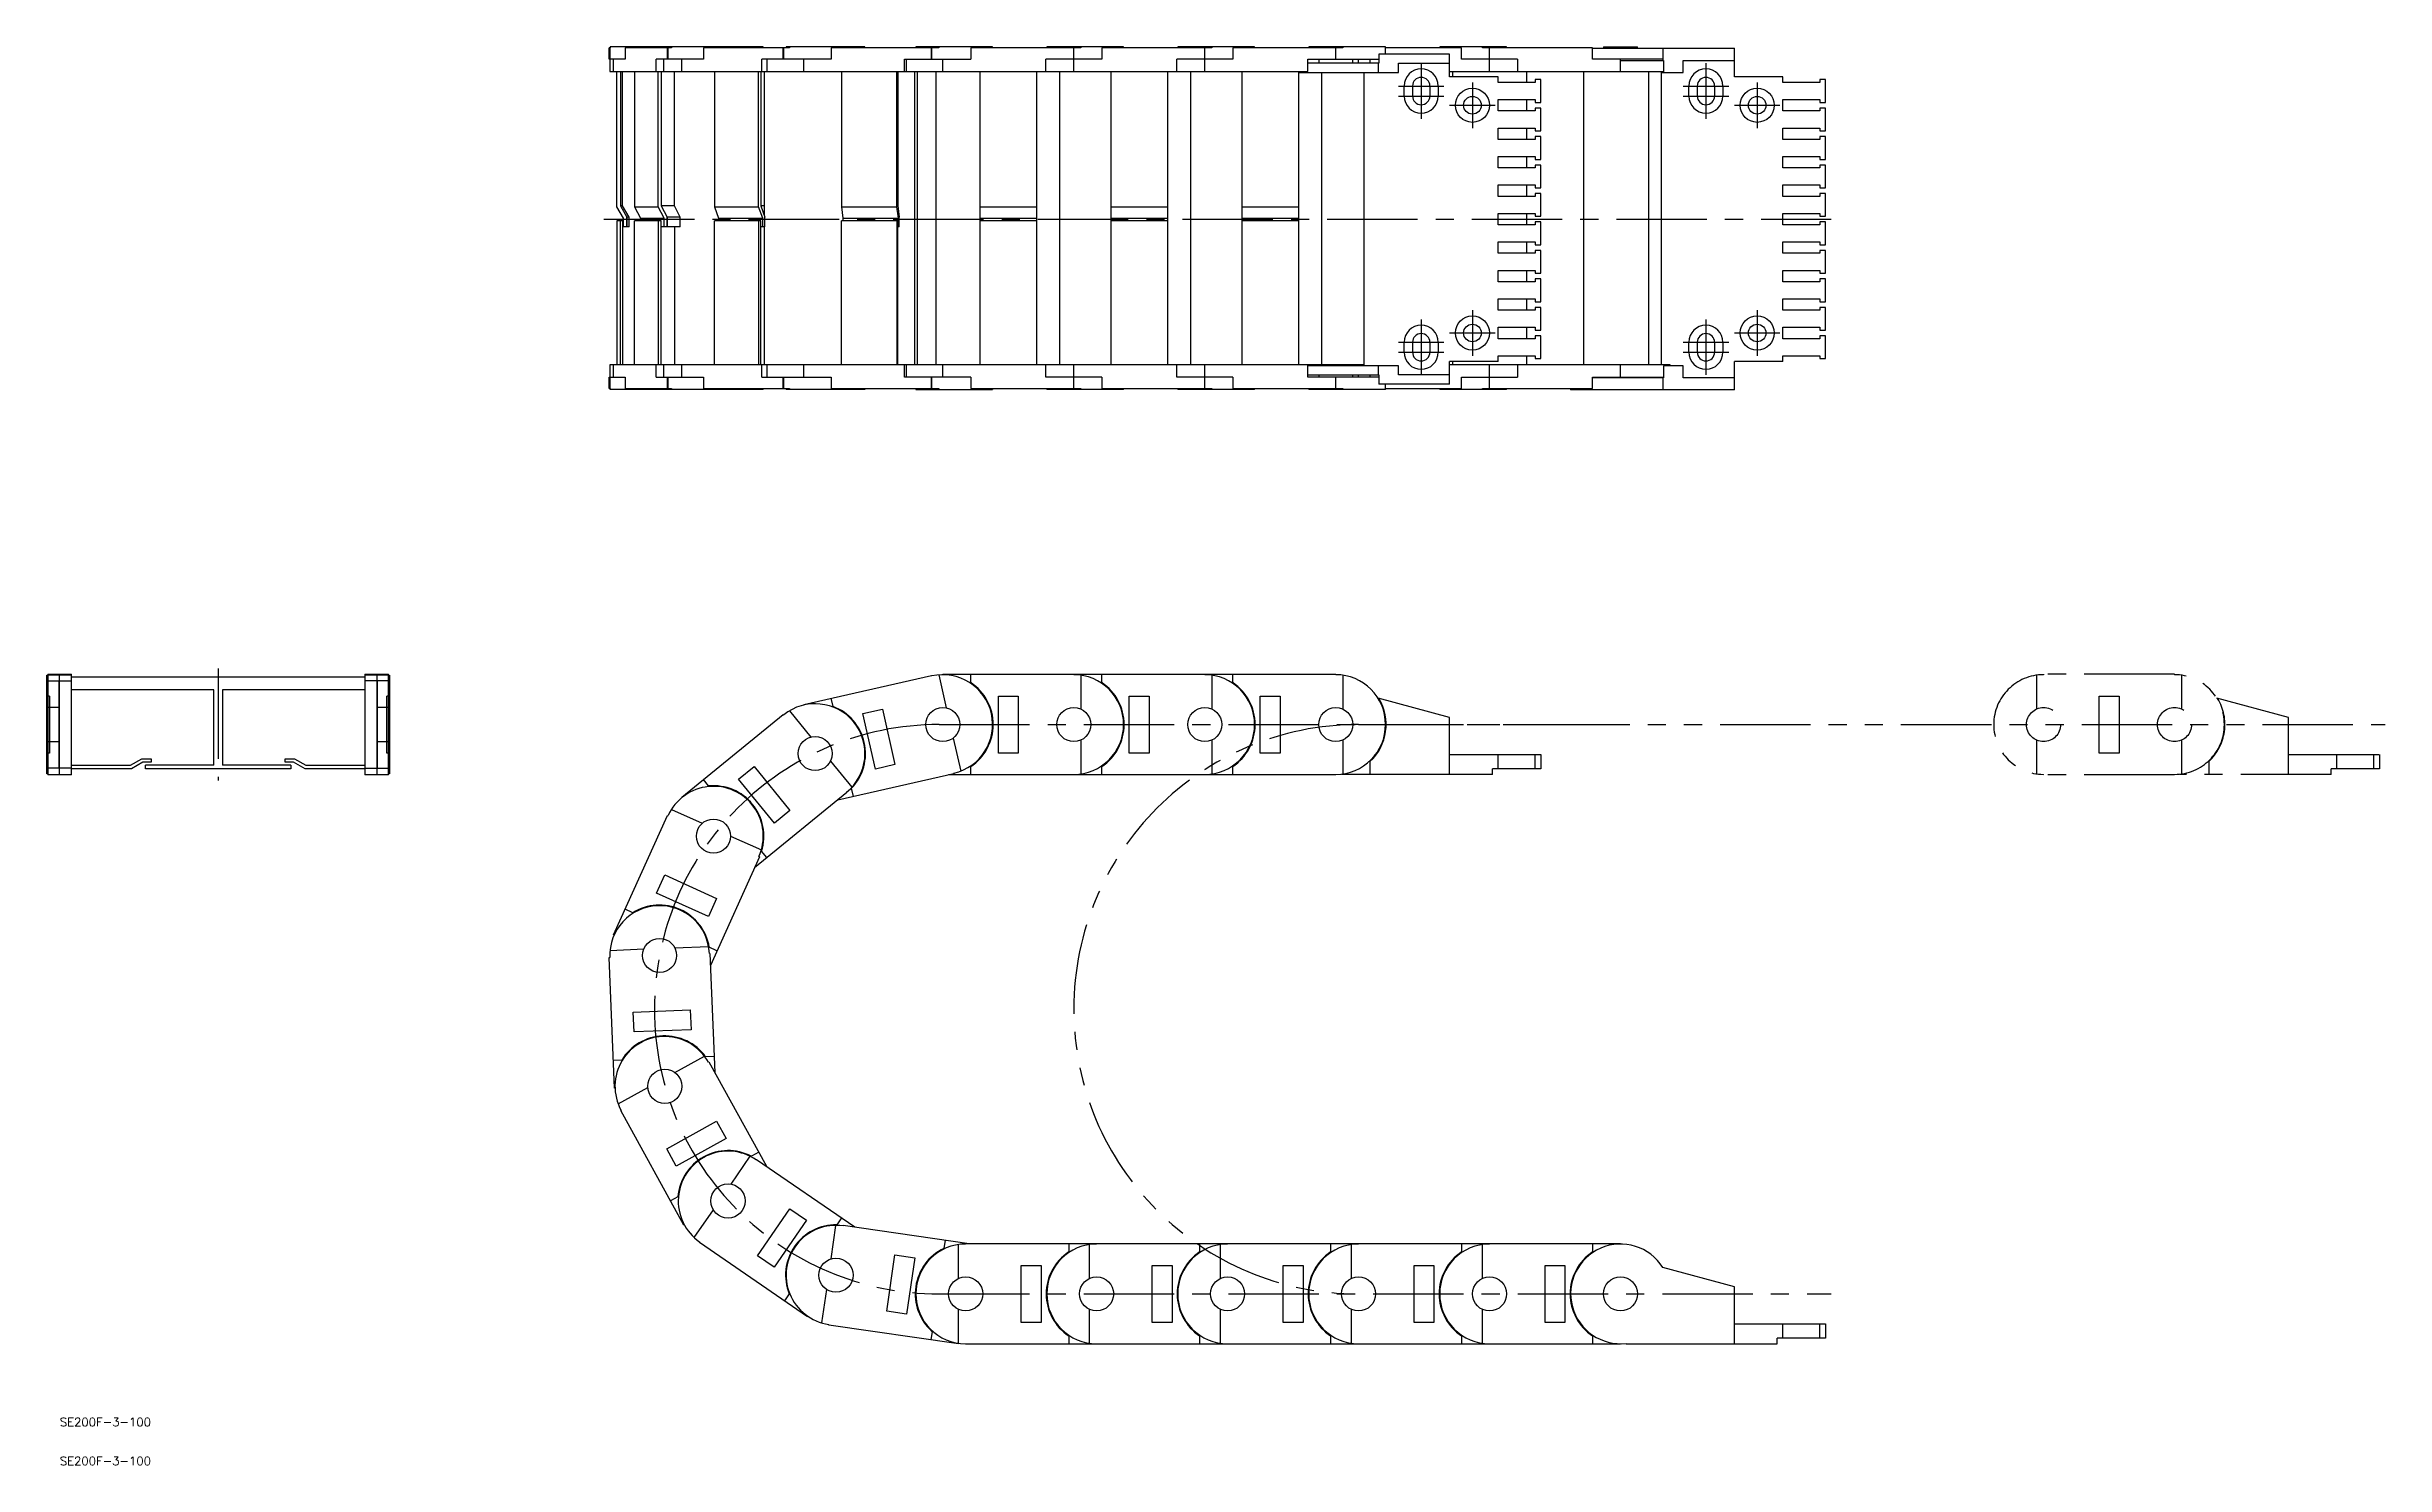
# Model space of a CAD drawing. Extents: x -198 to 624, y -378 to 120.
import ezdxf

# ---------------------------------------------------------------- set-up
doc = ezdxf.new("R2010")
doc.units = 0
doc.linetypes.add('CENTER', pattern=[50.8, 31.75, -6.35, 6.35, -6.35])
doc.linetypes.add('PHANTOM', pattern=[63.5, 31.75, -6.35, 6.35, -6.35, 6.35, -6.35])
doc.layers.get('0').update_dxf_attribs({"linetype": 'CONTINUOUS'})
doc.layers.add('CENTER', color=1, linetype='CONTINUOUS')
doc.styles.get("Standard").update_dxf_attribs({"font": 'txt.shx', "height": 3, "bigfont": 'bigfont.shx'})

# ---------------------------------------------------------------- blocks, each defined once
blk = doc.blocks.new('*U2')
at = {"color": 7, "linetype": 'CONTINUOUS'}
blk.add_text('SE200F-3-100', height=3, dxfattribs=at).set_placement((-192.94, -377.9))
blk = doc.blocks.new('*U3')
at = {"color": 7, "linetype": 'CONTINUOUS'}
blk.add_text('SE200F-3-100', height=3, dxfattribs=at).set_placement((-192.94, -364.22))

msp = doc.modelspace()

# ---------------------------------------------------------------- linework, layer by layer
at = {"color": 7, "linetype": 'CONTINUOUS'}
for p, q in [((0, 116.05), (0, 120)), ((0.28, 120), (0, 120)), ((5.59, 116.05), (0, 116.05)), ((0.19, 120), (0.19, 111.7)), ((54.12, 120.4), (0.28, 120.4)), ((0.28, 120.4), (0.28, 120)), ((1.55, 111.7), (1.55, 116.05)), ((21.86, 120), (5.59, 120)), ((5.59, 120), (5.59, 116.05)), ((33.06, 116.05), (16.45, 116.05)), ((16.45, 111.7), (16.45, 116.05)), ((19.12, 116.05), (19.12, 111.7)), ((20.49, 116.05), (20.49, 120)), ((20.67, 116.05), (20.67, 120)), ((21.86, 120.4), (21.86, 120)), ((25.45, 111.7), (25.45, 116.05)), ((33.06, 120), (33.06, 116.05)), ((63.33, 120), (33.06, 120)), ((53.55, 111.7), (53.55, 116.05)), ((77.95, 116.05), (53.55, 116.05)), ((54.12, 120), (54.12, 120.4)), ((55.41, 116.05), (55.41, 111.7)), ((61.15, 116.05), (61.15, 120)), ((61.28, 116.05), (61.28, 120)), ((89.82, 120.4), (62.14, 120.4)), ((62.14, 120.4), (62.14, 120)), ((63.33, 120.4), (63.33, 120)), ((68.4, 111.7), (68.4, 116.05)), ((115.78, 120), (77.95, 120)), ((77.95, 120), (77.95, 116.05)), ((89.82, 120), (89.82, 120.4)), ((103.7, 111.7), (103.7, 116.05)), ((103.7, 116.05), (126.97, 116.05)), ((104.35, 116.05), (104.35, 111.7)), ((107.67, 120.4), (107.67, 120)), ((134.67, 120.4), (107.67, 120.4)), ((111.17, 120.4), (111.17, 120)), ((113.25, 116.05), (113.25, 120)), ((113.3, 116.05), (113.3, 120)), ((115.78, 120.4), (115.78, 120)), ((117.17, 111.7), (117.17, 116.05)), ((165.67, 120), (126.97, 120)), ((126.97, 120), (126.97, 116.05)), ((134.67, 120), (134.67, 120.4)), ((172.97, 116.05), (153.37, 116.05)), ((153.37, 111.7), (153.37, 116.05)), ((180.67, 120.4), (153.67, 120.4)), ((153.67, 120.4), (153.67, 120)), ((157.17, 120.4), (157.17, 120)), ((163.17, 111.7), (163.17, 120)), ((165.67, 120.4), (165.67, 120)), ((172.97, 120), (172.97, 116.05)), ((211.67, 120), (172.97, 120)), ((180.67, 120), (180.67, 120.4)), ((218.97, 116.05), (199.37, 116.05)), ((199.37, 111.7), (199.37, 116.05)), ((226.67, 120.4), (199.67, 120.4)), ((199.67, 120.4), (199.67, 120)), ((203.17, 120.4), (203.17, 120)), ((209.17, 111.7), (209.17, 120)), ((211.67, 120.4), (211.67, 120)), ((218.97, 120), (218.97, 116.05)), ((257.67, 120), (218.97, 120)), ((226.67, 120), (226.67, 120.4)), ((245.37, 116.05), (270.32, 116.05)), ((245.37, 111.7), (245.37, 116.05)), ((245.67, 120.4), (245.67, 120)), ((272.67, 120.4), (245.67, 120.4)), ((249.17, 116.05), (249.17, 114.6)), ((255.17, 116.05), (255.17, 120)), ((257.67, 120.4), (257.67, 120)), ((261.17, 114.6), (261.17, 116.05)), ((263.17, 114.6), (263.17, 116.05)), ((267.17, 116.05), (267.17, 114.6)), ((295.17, 117.85), (270.32, 117.85)), ((270.32, 117.85), (270.32, 114.6)), ((272.67, 117.85), (272.67, 120.4)), ((299.37, 120), (272.67, 120)), ((315.17, 120.4), (291.67, 120.4)), ((291.67, 120.4), (291.67, 120)), ((295.17, 109.85), (295.17, 117.85)), ((299.37, 116.05), (299.37, 120)), ((318.97, 116.05), (299.37, 116.05)), ((306.67, 120), (306.67, 120.4)), ((345.37, 120), (306.67, 120)), ((309.17, 111.7), (309.17, 120)), ((315.17, 120), (315.17, 120.4)), ((318.97, 116.05), (318.97, 111.7)), ((345.37, 116.05), (345.37, 120)), ((345.37, 119.85), (395.17, 119.85)), ((370.04, 116.05), (345.37, 116.05)), ((349.17, 120.4), (361.17, 120.4)), ((349.17, 120.4), (349.17, 119.85)), ((355.17, 111.7), (355.17, 116.05)), ((355.17, 115.6), (370.32, 115.6)), ((361.17, 119.85), (361.17, 120.4)), ((370.04, 119.85), (370.04, 115.6)), ((370.32, 115.6), (370.32, 111.35)), ((377.17, 115.6), (395.17, 115.6)), ((377.17, 111.35), (377.17, 115.6)), ((395.17, 109.85), (395.17, 119.85)), ((0.19, 111.7), (245.37, 111.7)), ((2.72, 64.2), (2.72, 111.7)), ((3.92, 111.7), (3.92, 64.52)), ((4.72, 64.52), (4.72, 111.7)), ((8.91, 111.7), (8.91, 64.2)), ((17.14, 64.2), (17.14, 111.7)), ((18.23, 111.7), (18.23, 64.52)), ((22.94, 64.52), (22.94, 111.7)), ((36.93, 111.7), (36.93, 64.2)), ((52.45, 64.2), (52.45, 111.7)), ((53.21, 111.7), (53.21, 64.52)), ((54.4, 111.7), (54.4, 61.24)), ((81.56, 111.7), (81.56, 64.2)), ((101.06, 64.2), (101.06, 111.7)), ((101.33, 111.7), (101.33, 64.52)), ((107.2, 111.7), (107.2, 8.7)), ((108.19, 111.7), (108.19, 8.7)), ((114.69, 111.7), (114.69, 8.7)), ((130.17, 111.7), (130.17, 8.7)), ((150.17, 8.7), (150.17, 111.7)), ((158.17, 111.7), (158.17, 8.7)), ((176.17, 111.7), (176.17, 8.7)), ((196.17, 8.7), (196.17, 111.7)), ((204.17, 111.7), (204.17, 8.7)), ((222.17, 111.7), (222.17, 8.7)), ((242.17, 8.7), (242.17, 111.7)), ((242.17, 111.35), (277.17, 111.35)), ((270.32, 114.6), (245.37, 114.6)), ((250.17, 111.35), (250.17, 8.7)), ((265.17, 8.35), (265.17, 111.35)), ((270.04, 114.6), (270.04, 111.35)), ((277.17, 114.6), (295.17, 114.6)), ((277.17, 111.35), (277.17, 114.6)), ((295.17, 111.7), (370.32, 111.7)), ((312.17, 109.85), (295.17, 109.85)), ((296.17, 111.7), (296.17, 109.85)), ((312.17, 107.85), (312.17, 109.85)), ((325.17, 107.85), (312.17, 107.85)), ((322.17, 111.7), (322.17, 107.85)), ((327.17, 108.85), (325.17, 108.85)), ((325.17, 108.85), (325.17, 107.85)), ((327.17, 100.85), (327.17, 108.85)), ((342.17, 111.7), (342.17, 8.7)), ((365.17, 8.7), (365.17, 111.7)), ((369.42, 111.35), (369.42, 8.7)), ((369.42, 111.35), (377.17, 111.35)), ((412.17, 109.85), (395.17, 109.85)), ((412.17, 107.85), (412.17, 109.85)), ((425.17, 107.85), (412.17, 107.85)), ((427.17, 108.85), (425.17, 108.85)), ((425.17, 108.85), (425.17, 107.85)), ((427.17, 100.85), (427.17, 108.85)), ((279.17, 103.1), (279.17, 106.6)), ((282.12, 106.6), (282.12, 103.1)), ((288.22, 106.6), (288.22, 103.1)), ((291.17, 106.6), (291.17, 103.1)), ((312.17, 101.85), (325.17, 101.85)), ((312.17, 97.85), (312.17, 101.85)), ((322.17, 101.85), (322.17, 97.85)), ((325.17, 101.85), (325.17, 100.85)), ((325.17, 100.85), (327.17, 100.85)), ((327.17, 98.85), (325.17, 98.85)), ((325.17, 98.85), (325.17, 97.85)), ((327.17, 90.85), (327.17, 98.85)), ((379.17, 103.1), (379.17, 106.6)), ((382.12, 106.6), (382.12, 103.1)), ((388.22, 106.6), (388.22, 103.1)), ((391.17, 106.6), (391.17, 103.1)), ((412.17, 101.85), (425.17, 101.85)), ((412.17, 97.85), (412.17, 101.85)), ((425.17, 101.85), (425.17, 100.85)), ((425.17, 100.85), (427.17, 100.85)), ((427.17, 98.85), (425.17, 98.85)), ((425.17, 98.85), (425.17, 97.85)), ((427.17, 90.85), (427.17, 98.85)), ((325.17, 97.85), (312.17, 97.85)), ((312.17, 91.85), (325.17, 91.85)), ((312.17, 87.85), (312.17, 91.85)), ((322.17, 91.85), (322.17, 87.85)), ((325.17, 91.85), (325.17, 90.85)), ((325.17, 90.85), (327.17, 90.85)), ((425.17, 97.85), (412.17, 97.85)), ((412.17, 91.85), (425.17, 91.85)), ((412.17, 87.85), (412.17, 91.85)), ((425.17, 91.85), (425.17, 90.85)), ((425.17, 90.85), (427.17, 90.85)), ((325.17, 87.85), (312.17, 87.85)), ((325.17, 88.85), (325.17, 87.85)), ((327.17, 88.85), (325.17, 88.85)), ((327.17, 80.85), (327.17, 88.85)), ((425.17, 87.85), (412.17, 87.85)), ((425.17, 88.85), (425.17, 87.85)), ((427.17, 88.85), (425.17, 88.85)), ((427.17, 80.85), (427.17, 88.85)), ((312.17, 77.85), (312.17, 81.85)), ((312.17, 81.85), (325.17, 81.85)), ((325.17, 77.85), (312.17, 77.85)), ((322.17, 81.85), (322.17, 77.85)), ((325.17, 81.85), (325.17, 80.85)), ((325.17, 80.85), (327.17, 80.85)), ((327.17, 78.85), (325.17, 78.85)), ((325.17, 78.85), (325.17, 77.85)), ((327.17, 70.85), (327.17, 78.85)), ((412.17, 81.85), (425.17, 81.85)), ((412.17, 77.85), (412.17, 81.85)), ((425.17, 77.85), (412.17, 77.85)), ((425.17, 81.85), (425.17, 80.85)), ((425.17, 80.85), (427.17, 80.85)), ((427.17, 78.85), (425.17, 78.85)), ((425.17, 78.85), (425.17, 77.85)), ((427.17, 70.85), (427.17, 78.85)), ((312.17, 71.85), (325.17, 71.85)), ((312.17, 67.85), (312.17, 71.85)), ((325.17, 67.85), (312.17, 67.85)), ((322.17, 71.85), (322.17, 67.85)), ((325.17, 71.85), (325.17, 70.85)), ((325.17, 70.85), (327.17, 70.85)), ((327.17, 68.85), (325.17, 68.85)), ((325.17, 68.85), (325.17, 67.85)), ((327.17, 60.85), (327.17, 68.85)), ((412.17, 71.85), (425.17, 71.85)), ((412.17, 67.85), (412.17, 71.85)), ((425.17, 67.85), (412.17, 67.85)), ((425.17, 71.85), (425.17, 70.85)), ((425.17, 70.85), (427.17, 70.85)), ((427.17, 68.85), (425.17, 68.85)), ((425.17, 68.85), (425.17, 67.85)), ((427.17, 60.85), (427.17, 68.85)), ((5.03, 60.2), (2.72, 64.2)), ((2.72, 59.2), (2.72, 8.7)), ((4.72, 59.2), (2.72, 59.2)), ((3.92, 64.52), (6.2, 60.56)), ((4.72, 64.52), (3.92, 64.52)), ((3.92, 8.7), (3.92, 59.2)), ((7.02, 60.52), (4.72, 64.52)), ((4.72, 59.2), (4.72, 8.7)), ((5.03, 57.2), (5.03, 60.2)), ((6.2, 57.2), (6.2, 60.56)), ((6.2, 60.56), (6.23, 60.52)), ((6.23, 60.52), (6.23, 57.2)), ((7.02, 60.52), (6.23, 60.52)), ((7.02, 57.2), (7.02, 60.52)), ((8.91, 64.2), (17.14, 64.2)), ((8.91, 64.2), (11.01, 60.2)), ((8.91, 8.7), (8.91, 59.2)), ((18.23, 59.2), (8.91, 59.2)), ((11.01, 60.2), (11.01, 59.2)), ((11.01, 60.2), (19.25, 60.2)), ((19.25, 60.2), (17.14, 64.2)), ((17.14, 59.2), (17.14, 8.7)), ((22.94, 64.52), (18.23, 64.52)), ((18.23, 64.52), (20.32, 60.56)), ((18.23, 8.7), (18.23, 59.2)), ((19.25, 57.2), (19.25, 60.2)), ((20.32, 57.2), (20.32, 60.56)), ((20.33, 60.52), (20.33, 57.2)), ((24.97, 60.52), (20.33, 60.52)), ((24.97, 60.52), (22.94, 64.52)), ((24.97, 57.2), (24.97, 60.52)), ((36.93, 64.2), (52.45, 64.2)), ((36.93, 64.2), (38.39, 60.2)), ((36.93, 8.7), (36.93, 59.2)), ((53.21, 59.2), (36.93, 59.2)), ((38.39, 60.2), (38.39, 59.2)), ((38.39, 60.2), (53.91, 60.2)), ((53.91, 60.2), (52.45, 64.2)), ((52.45, 59.2), (52.45, 8.7)), ((53.21, 64.52), (54.65, 60.56)), ((54.4, 64.52), (53.21, 64.52)), ((53.21, 8.7), (53.21, 59.2)), ((53.91, 57.2), (53.91, 60.2)), ((54.65, 57.2), (54.65, 60.56)), ((81.56, 64.2), (101.06, 64.2)), ((81.56, 64.2), (82.07, 60.2)), ((81.56, 8.7), (81.56, 59.2)), ((101.33, 59.2), (81.56, 59.2)), ((82.07, 60.2), (82.07, 59.2)), ((82.07, 60.2), (101.58, 60.2)), ((101.58, 60.2), (101.06, 64.2)), ((101.06, 59.2), (101.06, 8.7)), ((101.33, 64.52), (101.84, 60.56)), ((101.33, 8.7), (101.33, 59.2)), ((101.58, 57.2), (101.58, 60.2)), ((101.84, 57.2), (101.84, 60.56)), ((130.17, 64.2), (150.17, 64.2)), ((130.17, 60.2), (150.17, 60.2)), ((150.17, 59.2), (130.17, 59.2)), ((176.17, 64.2), (196.17, 64.2)), ((176.17, 60.2), (196.17, 60.2)), ((196.17, 59.2), (176.17, 59.2)), ((222.17, 64.2), (242.17, 64.2)), ((222.17, 60.2), (242.17, 60.2)), ((242.17, 59.2), (222.17, 59.2)), ((312.17, 57.85), (312.17, 61.85)), ((312.17, 61.85), (325.17, 61.85)), ((325.17, 57.85), (312.17, 57.85)), ((322.17, 61.85), (322.17, 57.85)), ((325.17, 61.85), (325.17, 60.85)), ((325.17, 60.85), (327.17, 60.85)), ((327.17, 58.85), (325.17, 58.85)), ((325.17, 58.85), (325.17, 57.85)), ((327.17, 50.85), (327.17, 58.85)), ((412.17, 57.85), (412.17, 61.85)), ((412.17, 61.85), (425.17, 61.85)), ((425.17, 57.85), (412.17, 57.85)), ((425.17, 61.85), (425.17, 60.85)), ((425.17, 60.85), (427.17, 60.85)), ((427.17, 58.85), (425.17, 58.85)), ((425.17, 58.85), (425.17, 57.85)), ((427.17, 50.85), (427.17, 58.85)), ((7.02, 57.2), (5.03, 57.2)), ((24.97, 57.2), (18.23, 57.2)), ((22.94, 57.2), (22.94, 8.7)), ((54.65, 57.2), (53.21, 57.2)), ((54.4, 57.2), (54.4, 8.7)), ((101.84, 57.2), (101.33, 57.2)), ((312.17, 51.85), (325.17, 51.85)), ((312.17, 47.85), (312.17, 51.85)), ((322.17, 51.85), (322.17, 47.85)), ((325.17, 51.85), (325.17, 50.85)), ((325.17, 50.85), (327.17, 50.85)), ((412.17, 51.85), (425.17, 51.85)), ((412.17, 47.85), (412.17, 51.85)), ((425.17, 51.85), (425.17, 50.85)), ((425.17, 50.85), (427.17, 50.85)), ((325.17, 47.85), (312.17, 47.85)), ((312.17, 37.85), (312.17, 41.85)), ((312.17, 41.85), (325.17, 41.85)), ((322.17, 41.85), (322.17, 37.85)), ((325.17, 48.85), (325.17, 47.85)), ((327.17, 48.85), (325.17, 48.85)), ((325.17, 41.85), (325.17, 40.85)), ((327.17, 40.85), (327.17, 48.85)), ((425.17, 47.85), (412.17, 47.85)), ((412.17, 41.85), (425.17, 41.85)), ((412.17, 37.85), (412.17, 41.85)), ((425.17, 48.85), (425.17, 47.85)), ((427.17, 48.85), (425.17, 48.85)), ((425.17, 41.85), (425.17, 40.85)), ((427.17, 40.85), (427.17, 48.85)), ((325.17, 37.85), (312.17, 37.85)), ((325.17, 40.85), (327.17, 40.85)), ((327.17, 38.85), (325.17, 38.85)), ((325.17, 38.85), (325.17, 37.85)), ((327.17, 30.85), (327.17, 38.85)), ((425.17, 37.85), (412.17, 37.85)), ((425.17, 40.85), (427.17, 40.85)), ((427.17, 38.85), (425.17, 38.85)), ((425.17, 38.85), (425.17, 37.85)), ((427.17, 30.85), (427.17, 38.85)), ((312.17, 31.85), (325.17, 31.85)), ((312.17, 27.85), (312.17, 31.85)), ((325.17, 27.85), (312.17, 27.85)), ((322.17, 31.85), (322.17, 27.85)), ((325.17, 31.85), (325.17, 30.85)), ((325.17, 30.85), (327.17, 30.85)), ((327.17, 28.85), (325.17, 28.85)), ((325.17, 28.85), (325.17, 27.85)), ((327.17, 20.85), (327.17, 28.85)), ((412.17, 31.85), (425.17, 31.85)), ((412.17, 27.85), (412.17, 31.85)), ((425.17, 27.85), (412.17, 27.85)), ((425.17, 31.85), (425.17, 30.85)), ((425.17, 30.85), (427.17, 30.85)), ((427.17, 28.85), (425.17, 28.85)), ((425.17, 28.85), (425.17, 27.85)), ((427.17, 20.85), (427.17, 28.85)), ((279.17, 13.1), (279.17, 16.6)), ((282.12, 16.6), (282.12, 13.1)), ((288.22, 16.6), (288.22, 13.1)), ((291.17, 16.6), (291.17, 13.1)), ((312.17, 21.85), (325.17, 21.85)), ((312.17, 17.85), (312.17, 21.85)), ((325.17, 17.85), (312.17, 17.85)), ((322.17, 21.85), (322.17, 17.85)), ((325.17, 21.85), (325.17, 20.85)), ((325.17, 20.85), (327.17, 20.85)), ((327.17, 18.85), (325.17, 18.85)), ((325.17, 18.85), (325.17, 17.85)), ((327.17, 10.85), (327.17, 18.85)), ((379.17, 13.1), (379.17, 16.6)), ((382.12, 16.6), (382.12, 13.1)), ((388.22, 16.6), (388.22, 13.1)), ((391.17, 16.6), (391.17, 13.1)), ((412.17, 21.85), (425.17, 21.85)), ((412.17, 17.85), (412.17, 21.85)), ((425.17, 17.85), (412.17, 17.85)), ((425.17, 21.85), (425.17, 20.85)), ((425.17, 20.85), (427.17, 20.85)), ((427.17, 18.85), (425.17, 18.85)), ((425.17, 18.85), (425.17, 17.85)), ((427.17, 10.85), (427.17, 18.85)), ((0.19, 8.7), (0.19, 0.4)), ((265.17, 8.7), (0.19, 8.7)), ((1.55, 4.35), (1.55, 8.7)), ((16.45, 4.35), (16.45, 8.7)), ((19.12, 8.7), (19.12, 4.35)), ((25.45, 4.35), (25.45, 8.7)), ((53.55, 4.35), (53.55, 8.7)), ((55.41, 8.7), (55.41, 4.36)), ((68.4, 4.35), (68.4, 8.7)), ((103.7, 4.35), (103.7, 8.7)), ((104.35, 8.7), (104.35, 4.36)), ((117.17, 4.35), (117.17, 8.7)), ((153.37, 4.35), (153.37, 8.7)), ((163.17, 0.4), (163.17, 8.7)), ((199.37, 4.35), (199.37, 8.7)), ((209.17, 0.4), (209.17, 8.7)), ((245.37, 4.35), (245.37, 8.7)), ((277.17, 8.35), (245.37, 8.35)), ((263.17, 8.35), (263.17, 8.7)), ((270.04, 8.35), (270.04, 5.1)), ((277.17, 5.1), (277.17, 8.35)), ((295.17, 1.85), (295.17, 9.85)), ((312.17, 9.85), (295.17, 9.85)), ((372.67, 8.7), (295.17, 8.7)), ((296.17, 9.85), (296.17, 8.7)), ((309.17, 0.4), (309.17, 8.7)), ((312.17, 11.85), (325.17, 11.85)), ((312.17, 9.85), (312.17, 11.85)), ((318.97, 8.7), (318.97, 4.35)), ((322.17, 11.85), (322.17, 8.7)), ((325.17, 11.85), (325.17, 10.85)), ((325.17, 10.85), (327.17, 10.85)), ((355.17, 4.35), (355.17, 8.7)), ((370.32, 8.35), (370.32, 4.1)), ((377.17, 8.35), (370.32, 8.35)), ((372.67, 8.35), (372.67, 8.7)), ((377.17, 4.1), (377.17, 8.35)), ((412.17, 9.85), (395.17, 9.85)), ((395.17, -0.15), (395.17, 9.85)), ((412.17, 11.85), (425.17, 11.85)), ((412.17, 9.85), (412.17, 11.85)), ((425.17, 11.85), (425.17, 10.85)), ((425.17, 10.85), (427.17, 10.85)), ((0, 0.4), (0, 4.35)), ((0, 4.35), (5.59, 4.35)), ((0, 0.4), (0.28, 0.4)), ((0.28, 0.4), (0.28, 0)), ((54.12, 0), (0.28, 0)), ((5.59, 4.35), (5.59, 0.4)), ((5.59, 0.4), (21.86, 0.4)), ((16.45, 4.35), (33.06, 4.35)), ((20.49, 0.4), (20.49, 4.35)), ((20.67, 0.4), (20.67, 4.35)), ((21.86, 0.4), (21.86, 0)), ((33.06, 4.35), (33.06, 0.4)), ((33.06, 0.4), (63.33, 0.4)), ((53.55, 4.35), (77.95, 4.35)), ((54.12, 0), (54.12, 0.4)), ((61.15, 0.4), (61.15, 4.35)), ((61.28, 0.4), (61.28, 4.35)), ((62.14, 0.4), (62.14, 0)), ((89.82, 0), (62.14, 0)), ((63.33, 0.4), (63.33, 0)), ((77.95, 4.35), (77.95, 0.4)), ((77.95, 0.4), (115.78, 0.4)), ((89.82, 0.4), (89.82, 0)), ((126.97, 4.35), (103.7, 4.35)), ((107.67, 0.4), (107.67, 0)), ((107.67, 0), (134.67, 0)), ((111.17, 0.4), (111.17, 0)), ((113.25, 0.4), (113.25, 4.35)), ((113.3, 0.4), (113.3, 4.35)), ((115.78, 0.4), (115.78, 0)), ((126.97, 4.35), (126.97, 0.4)), ((126.97, 0.4), (165.67, 0.4)), ((134.67, 0.4), (134.67, 0)), ((172.97, 4.35), (153.37, 4.35)), ((153.67, 0.4), (153.67, 0)), ((180.67, 0), (153.67, 0)), ((157.17, 0.4), (157.17, 0)), ((165.67, 0.4), (165.67, 0)), ((172.97, 4.35), (172.97, 0.4)), ((172.97, 0.4), (211.67, 0.4)), ((180.67, 0), (180.67, 0.4)), ((218.97, 4.35), (199.37, 4.35)), ((199.67, 0.4), (199.67, 0)), ((226.67, 0), (199.67, 0)), ((203.17, 0.4), (203.17, 0)), ((211.67, 0.4), (211.67, 0)), ((218.97, 4.35), (218.97, 0.4)), ((218.97, 0.4), (257.67, 0.4)), ((226.67, 0), (226.67, 0.4)), ((245.37, 5.1), (270.32, 5.1)), ((270.32, 4.36), (245.37, 4.36)), ((245.67, 0.4), (245.67, 0)), ((272.67, 0), (245.67, 0)), ((249.17, 5.1), (249.17, 4.35)), ((255.17, 0.4), (255.17, 4.35)), ((257.67, 0.4), (257.67, 0)), ((261.17, 4.35), (261.17, 5.1)), ((263.17, 4.35), (263.17, 5.1)), ((267.17, 5.1), (267.17, 4.36)), ((270.32, 5.1), (270.32, 1.85)), ((295.17, 1.85), (270.32, 1.85)), ((272.67, 0), (272.67, 1.85)), ((272.67, 0.4), (299.37, 0.4)), ((295.17, 5.1), (277.17, 5.1)), ((291.67, 0.4), (291.67, 0)), ((315.17, 0), (291.67, 0)), ((299.37, 0.4), (299.37, 4.35)), ((299.37, 4.35), (318.97, 4.35)), ((306.67, 0.4), (345.37, 0.4)), ((306.67, 0), (306.67, 0.4)), ((315.17, 0), (315.17, 0.4)), ((337.67, 0.4), (337.67, -0.15)), ((345.37, 4.35), (370.32, 4.35)), ((345.37, 0.4), (345.37, 4.35)), ((370.32, 4.1), (345.37, 4.1)), ((349.17, 4.35), (349.17, 4.1)), ((361.17, 4.1), (361.17, 4.35)), ((365.17, 4.1), (365.17, 4.35)), ((370.04, 4.1), (370.04, -0.15)), ((395.17, 4.1), (377.17, 4.1)), ((395.17, -0.15), (337.67, -0.15)), ((-197.53, -135.02), (-197.53, -100.38)), ((-197.53, -100.38), (-197.13, -100.38)), ((-197.13, -100), (-197.13, -135.4)), ((-197.13, -100), (-188.83, -100)), ((-197.13, -100.2), (-188.83, -100.2)), ((-197.13, -102.34), (-188.83, -102.34)), ((-193.18, -100), (-193.18, -135.4)), ((-193.18, -133.06), (-193.18, -102.34)), ((-188.83, -135.4), (-188.83, -100)), ((-85.83, -101), (-188.83, -101)), ((-138.83, -105.5), (-188.83, -105.5)), ((-138.83, -132), (-138.83, -105.5)), ((-135.83, -105.5), (-135.83, -132)), ((-85.83, -105.5), (-135.83, -105.5)), ((-85.83, -100), (-85.83, -135.4)), ((-85.83, -100), (-77.53, -100)), ((-85.83, -100.2), (-77.53, -100.2)), ((-77.53, -102.34), (-85.83, -102.34)), ((-81.49, -102.34), (-81.49, -133.06)), ((-81.48, -135.4), (-81.48, -100)), ((-77.53, -135.4), (-77.53, -100)), ((-77.53, -100.38), (-77.13, -100.38)), ((-77.13, -100.38), (-77.13, -135.02)), ((68.4, -110.62), (113.25, -100.44)), ((113.25, -100.44), (113.3, -100.63)), ((115.78, -100.26), (118.4, -111.83)), ((117.17, -100), (255.17, -100)), ((126.97, -102.96), (126.97, -100)), ((163.17, -100), (163.17, -100.2)), ((165.67, -100.38), (165.67, -112.25)), ((172.97, -102.96), (172.97, -100)), ((209.17, -100), (209.17, -100.2)), ((211.67, -100.38), (211.67, -112.25)), ((218.97, -102.96), (218.97, -100)), ((255.17, -100), (255.17, -100.2)), ((257.67, -100.38), (257.67, -112.25)), ((-193.18, -111.7), (-197.53, -111.7)), ((-197.53, -112.25), (-197.13, -112.25)), ((-196.53, -107.7), (-197.13, -107.7)), ((-196.53, -107.7), (-196.53, -127.7)), ((-193.18, -111.59), (-193.18, -111.59)), ((-81.49, -111.59), (-81.48, -111.59)), ((-77.13, -111.7), (-81.48, -111.7)), ((-78.13, -127.7), (-78.13, -107.7)), ((-77.53, -107.7), (-78.13, -107.7)), ((-77.53, -112.25), (-77.13, -112.25)), ((25.45, -143.16), (61.15, -114.15)), ((61.15, -114.15), (61.28, -114.3)), ((63.33, -112.87), (70.82, -122.08)), ((68.44, -110.82), (68.4, -110.62)), ((78.61, -111.34), (77.95, -108.45)), ((89.12, -113.82), (95.94, -112.27)), ((93.55, -133.32), (89.12, -113.82)), ((95.94, -112.27), (100.37, -131.77)), ((136.67, -127.7), (136.67, -107.7)), ((136.67, -107.7), (143.67, -107.7)), ((143.67, -107.7), (143.67, -127.7)), ((182.67, -127.7), (182.67, -107.7)), ((182.67, -107.7), (189.67, -107.7)), ((189.67, -107.7), (189.67, -127.7)), ((228.67, -127.7), (228.67, -107.7)), ((228.67, -107.7), (235.67, -107.7)), ((235.67, -107.7), (235.67, -127.7)), ((295.17, -115.2), (270.04, -108.47)), ((-197.13, -123.15), (-197.53, -123.15)), ((-77.13, -123.15), (-77.53, -123.15)), ((120.82, -122.47), (123.45, -134.04)), ((165.67, -123.15), (165.67, -135.02)), ((211.67, -123.15), (211.67, -135.02)), ((257.67, -123.15), (257.67, -135.02)), ((295.17, -135.2), (295.17, -115.2)), ((-197.53, -123.7), (-193.18, -123.7)), ((-196.53, -127.7), (-197.13, -127.7)), ((-193.18, -123.81), (-193.18, -123.81)), ((-168.15, -132), (-164.15, -129.69)), ((-163.83, -130.89), (-167.83, -133.2)), ((-164.15, -129.69), (-160.83, -129.69)), ((-160.83, -130.89), (-163.83, -130.89)), ((-160.83, -129.69), (-160.83, -130.89)), ((-113.83, -129.69), (-110.51, -129.69)), ((-113.83, -130.89), (-113.83, -129.69)), ((-110.83, -130.89), (-113.83, -130.89)), ((-106.83, -133.2), (-110.83, -130.89)), ((-110.51, -129.69), (-106.51, -132)), ((-81.48, -123.81), (-81.49, -123.81)), ((-81.48, -123.7), (-77.13, -123.7)), ((-77.53, -127.7), (-78.13, -127.7)), ((77.7, -130.54), (85.18, -139.75)), ((143.67, -127.7), (136.67, -127.7)), ((189.67, -127.7), (182.67, -127.7)), ((235.67, -127.7), (228.67, -127.7)), ((267.17, -130.71), (267.17, -135.2)), ((295.17, -128.2), (327.17, -128.2)), ((312.17, -133.2), (312.17, -128.2)), ((325.17, -133.2), (325.17, -128.2)), ((327.17, -128.2), (327.17, -133.2)), ((-197.13, -135.02), (-197.53, -135.02)), ((-188.83, -133.06), (-197.13, -133.06)), ((-197.13, -135.2), (-188.83, -135.2)), ((-188.83, -135.4), (-197.13, -135.4)), ((-188.83, -132), (-168.15, -132)), ((-167.83, -133.2), (-188.83, -133.2)), ((-138.83, -132), (-162.83, -132)), ((-162.83, -133.2), (-162.83, -132)), ((-111.83, -133.2), (-162.83, -133.2)), ((-111.83, -132), (-135.83, -132)), ((-111.83, -132), (-111.83, -133.2)), ((-85.83, -133.2), (-106.83, -133.2)), ((-106.51, -132), (-85.83, -132)), ((-85.83, -133.06), (-77.53, -133.06)), ((-85.83, -135.2), (-77.53, -135.2)), ((-77.53, -135.4), (-85.83, -135.4)), ((-77.13, -135.02), (-77.53, -135.02)), ((34.93, -139.28), (33.06, -136.98)), ((45.44, -136.84), (50.88, -132.42)), ((58.06, -152.36), (45.44, -136.84)), ((50.88, -132.42), (63.49, -147.94)), ((121.09, -134.96), (80.27, -144.23)), ((100.37, -131.77), (93.55, -133.32)), ((255.17, -135.4), (119.16, -135.4)), ((121.05, -134.77), (121.09, -134.96)), ((126.97, -135.4), (126.97, -132.44)), ((163.17, -135.2), (163.17, -135.4)), ((172.97, -135.4), (172.97, -132.44)), ((209.17, -135.2), (209.17, -135.4)), ((218.97, -135.4), (218.97, -132.44)), ((255.17, -135.2), (255.17, -135.4)), ((257.17, -135.2), (257.17, -135.09)), ((310.17, -135.2), (257.17, -135.2)), ((310.17, -135.2), (310.17, -133.2)), ((327.17, -133.2), (310.17, -133.2)), ((21.86, -147.49), (32.68, -152.37)), ((25.58, -143.32), (25.45, -143.16)), ((83.48, -141.62), (51.03, -167.99)), ((83.35, -141.47), (83.48, -141.62)), ((85.79, -142.98), (85.14, -140.09)), ((1.55, -191.54), (20.49, -149.61)), ((20.49, -149.61), (20.67, -149.7)), ((63.49, -147.94), (58.06, -152.36)), ((52.75, -164.18), (35.54, -202.29)), ((42.62, -156.86), (53.43, -161.75)), ((52.57, -164.1), (52.75, -164.18)), ((55.39, -164.45), (53.52, -162.15)), ((16.6, -176.93), (19.48, -170.55)), ((19.48, -170.55), (37.71, -178.79)), ((34.83, -185.16), (16.6, -176.93)), ((37.71, -178.79), (34.83, -185.16)), ((8.29, -183.82), (5.59, -182.6)), ((0.28, -197.02), (12.14, -196.54)), ((1.74, -191.62), (1.55, -191.54)), ((23.04, -196.11), (34.89, -195.63)), ((37.85, -197.17), (35.15, -195.96)), ((0, -199.53), (0.2, -199.52)), ((1.84, -245.49), (0, -199.53)), ((35.17, -198.12), (35.37, -198.11)), ((35.37, -198.11), (37.04, -239.9)), ((8.47, -218.71), (28.46, -217.91)), ((8.75, -225.7), (8.47, -218.71)), ((28.46, -217.91), (28.74, -224.9)), ((28.74, -224.9), (8.75, -225.7)), ((4.41, -235.58), (1.45, -235.7)), ((23.09, -239.96), (33.48, -234.23)), ((36.82, -234.28), (33.86, -234.4)), ((34.85, -236.33), (35.02, -236.23)), ((35.02, -236.23), (55.22, -272.85)), ((2.04, -245.48), (1.84, -245.49)), ((3.15, -250.96), (13.54, -245.23)), ((4.03, -253.33), (4.2, -253.24)), ((26.25, -293.61), (4.03, -253.33)), ((20.19, -266.69), (37.7, -257.03)), ((37.7, -257.03), (41.08, -263.16)), ((23.57, -272.82), (20.19, -266.69)), ((41.08, -263.16), (23.57, -272.82)), ((42.78, -279.15), (49.5, -269.37)), ((52.51, -267.93), (49.92, -269.36)), ((51.66, -270.64), (51.78, -270.48)), ((51.78, -270.48), (86.27, -294.2)), ((24.11, -283.6), (21.51, -285.03)), ((26.42, -293.51), (26.25, -293.61)), ((29.87, -297.92), (36.59, -288.14)), ((52.14, -304.35), (63.48, -287.87)), ((69.25, -291.84), (57.91, -308.32)), ((63.48, -287.87), (69.25, -291.84)), ((77.95, -305.37), (79.64, -293.63)), ((81.6, -290.99), (79.92, -293.43)), ((82.14, -293.81), (82.17, -293.61)), ((82.17, -293.61), (126.44, -300)), ((31.71, -299.64), (31.83, -299.48)), ((69.61, -325.71), (31.71, -299.64)), ((118, -298.78), (117.58, -301.71)), ((122.67, -312.25), (122.67, -300.38)), ((125.17, -300), (355.17, -300)), ((125.17, -300.2), (125.17, -300)), ((161.37, -300), (161.37, -302.96)), ((168.67, -312.25), (168.67, -300.38)), ((171.17, -300.2), (171.17, -300)), ((207.37, -300), (207.37, -302.96)), ((214.67, -312.25), (214.67, -300.38)), ((217.17, -300.2), (217.17, -300)), ((253.37, -300), (253.37, -302.96)), ((260.67, -312.25), (260.67, -300.38)), ((263.17, -300.2), (263.17, -300)), ((299.37, -300), (299.37, -302.96)), ((306.67, -312.25), (306.67, -300.38)), ((309.17, -300.2), (309.17, -300)), ((345.37, -300), (345.37, -302.96)), ((355.17, -300), (355.17, -300.2)), ((57.91, -308.32), (52.14, -304.35)), ((97.52, -323.81), (100.37, -304.02)), ((100.37, -304.02), (107.3, -305.02)), ((107.3, -305.02), (104.45, -324.81)), ((144.67, -307.7), (151.67, -307.7)), ((144.67, -327.7), (144.67, -307.7)), ((151.67, -307.7), (151.67, -327.7)), ((190.67, -327.7), (190.67, -307.7)), ((190.67, -307.7), (197.67, -307.7)), ((197.67, -307.7), (197.67, -327.7)), ((236.67, -327.7), (236.67, -307.7)), ((236.67, -307.7), (243.67, -307.7)), ((243.67, -307.7), (243.67, -327.7)), ((282.67, -327.7), (282.67, -307.7)), ((282.67, -307.7), (289.67, -307.7)), ((289.67, -307.7), (289.67, -327.7)), ((328.67, -327.7), (328.67, -307.7)), ((328.67, -307.7), (335.67, -307.7)), ((335.67, -307.7), (335.67, -327.7)), ((395.17, -315.2), (370.04, -308.47)), ((63.22, -317.72), (61.54, -320.16)), ((74.7, -327.92), (76.39, -316.17)), ((395.17, -335.2), (395.17, -315.2)), ((69.73, -325.55), (69.61, -325.71)), ((77.12, -328.65), (77.15, -328.45)), ((104.45, -324.81), (97.52, -323.81)), ((122.67, -335.02), (122.67, -323.15)), ((151.67, -327.7), (144.67, -327.7)), ((168.67, -335.02), (168.67, -323.15)), ((197.67, -327.7), (190.67, -327.7)), ((214.67, -335.02), (214.67, -323.15)), ((243.67, -327.7), (236.67, -327.7)), ((260.67, -335.02), (260.67, -323.15)), ((289.67, -327.7), (282.67, -327.7)), ((306.67, -335.02), (306.67, -323.15)), ((335.67, -327.7), (328.67, -327.7)), ((395.17, -328.2), (427.17, -328.2)), ((412.17, -333.2), (412.17, -328.2)), ((425.17, -333.2), (425.17, -328.2)), ((427.17, -328.2), (427.17, -333.2)), ((122.65, -335.22), (77.12, -328.65)), ((113.37, -330.89), (112.95, -333.82)), ((122.67, -335.02), (122.65, -335.22)), ((125.17, -335.4), (125.17, -335.2)), ((355.17, -335.4), (125.17, -335.4)), ((161.37, -332.44), (161.37, -335.4)), ((171.17, -335.4), (171.17, -335.2)), ((207.37, -332.44), (207.37, -335.4)), ((217.17, -335.4), (217.17, -335.2)), ((253.37, -332.44), (253.37, -335.4)), ((263.17, -335.4), (263.17, -335.2)), ((299.37, -332.44), (299.37, -335.4)), ((309.17, -335.4), (309.17, -335.2)), ((345.37, -332.44), (345.37, -335.4)), ((355.17, -335.2), (355.17, -335.4)), ((357.17, -335.09), (357.17, -335.2)), ((357.17, -335.2), (410.17, -335.2)), ((410.17, -335.2), (410.17, -333.2)), ((427.17, -333.2), (410.17, -333.2))]:
    msp.add_line(p, q, dxfattribs=at)
at = {"color": 3, "linetype": 'PHANTOM'}
for p, q in [((501.25, -100.38), (501.25, -112.25)), ((549.75, -100), (503.75, -100)), ((503.75, -100), (503.75, -100.2)), ((549.75, -100), (549.75, -100.2)), ((552.25, -100.38), (552.25, -112.25)), ((523.25, -127.7), (523.25, -107.7)), ((523.25, -107.7), (530.25, -107.7)), ((530.25, -107.7), (530.25, -127.7)), ((589.75, -115.2), (564.61, -108.47)), ((263.17, -117.7), (623.75, -117.7)), ((501.25, -123.15), (501.25, -135.02)), ((552.25, -123.15), (552.25, -135.02)), ((589.75, -135.2), (589.75, -115.2)), ((530.25, -127.7), (523.25, -127.7)), ((561.75, -130.71), (561.75, -135.2)), ((589.75, -128.2), (621.75, -128.2)), ((606.75, -133.2), (606.75, -128.2)), ((619.75, -133.2), (619.75, -128.2)), ((621.75, -128.2), (621.75, -133.2)), ((503.75, -135.4), (503.75, -135.2)), ((549.75, -135.4), (503.75, -135.4)), ((549.75, -135.2), (549.75, -135.4)), ((551.75, -135.2), (551.75, -135.09)), ((604.75, -135.2), (551.75, -135.2)), ((604.75, -135.2), (604.75, -133.2)), ((621.75, -133.2), (604.75, -133.2))]:
    msp.add_line(p, q, dxfattribs=at)
at = {"color": 7, "linetype": 'CONTINUOUS'}
for centre, radius in [((303.17, 99.85), 6), ((303.17, 99.85), 3.1), ((403.17, 99.85), 6), ((403.17, 99.85), 3.1), ((303.17, 19.85), 6), ((403.17, 19.85), 6), ((303.17, 19.85), 3.1), ((403.17, 19.85), 3.1), ((117.17, -117.7), 6), ((163.17, -117.7), 6), ((209.17, -117.7), 6), ((255.17, -117.7), 6), ((72.32, -127.89), 6), ((36.62, -156.9), 6), ((17.69, -198.82), 6), ((19.52, -244.78), 6), ((41.74, -285.06), 6), ((79.64, -311.13), 6), ((125.17, -317.7), 6), ((171.17, -317.7), 6), ((217.17, -317.7), 6), ((263.17, -317.7), 6), ((309.17, -317.7), 6), ((355.17, -317.7), 6)]:
    msp.add_circle(centre, radius, dxfattribs=at)
at = {"color": 3, "linetype": 'PHANTOM'}
for centre in [(503.75, -117.7), (549.75, -117.7)]:
    msp.add_circle(centre, 6, dxfattribs=at)
at = {"color": 7, "linetype": 'CONTINUOUS'}
for centre, radius, start, end in [((285.17, 106.6), 6, 0, 180), ((285.17, 106.6), 3.05, 0, 180), ((385.17, 106.6), 6, 0, 180), ((385.17, 106.6), 3.05, 0, 180), ((285.17, 103.1), 6, 180, 0), ((285.17, 103.1), 3.05, 180, 0), ((385.17, 103.1), 6, 180, 0), ((385.17, 103.1), 3.05, 180, 0), ((285.17, 16.6), 6, 0, 180), ((285.17, 16.6), 3.05, 0, 180), ((385.17, 16.6), 6, 0, 180), ((385.17, 16.6), 3.05, 0, 180), ((285.17, 13.1), 6, 180, 0), ((285.17, 13.1), 3.05, 180, 0), ((385.17, 13.1), 6, 180, 0), ((385.17, 13.1), 3.05, 180, 0), ((117.17, -117.7), 17.5, 282.79228, 102.79228), ((117.17, -117.7), 17.7, 303.61932, 56.38068), ((163.17, -117.7), 17.5, 270, 90), ((163.17, -117.7), 17.7, 303.61932, 56.38068), ((209.17, -117.7), 17.5, 270, 90), ((209.17, -117.7), 17.7, 303.61932, 56.38068), ((255.17, -117.7), 17.5, 270, 90), ((72.32, -127.89), 17.5, 309.10232, 129.10232), ((72.32, -127.89), 17.7, 316.4116, 69.17297), ((255.17, -117.7), 17.7, 312.68491, 31.16456), ((36.62, -156.9), 17.5, 335.69647, 155.69647), ((36.62, -156.9), 17.7, 342.72164, 95.48301), ((17.69, -198.82), 17.5, 2.29061, 182.29061), ((17.69, -198.82), 17.7, 9.31578, 122.07715), ((19.52, -244.78), 17.5, 28.88475, 208.88476), ((19.52, -244.78), 17.7, 35.90993, 148.67129), ((41.74, -285.06), 17.7, 62.50407, 175.26544), ((41.74, -285.06), 17.5, 55.4789, 235.4789), ((79.64, -311.13), 17.7, 89.09822, 201.85958), ((79.64, -311.13), 17.5, 81.78894, 261.78894), ((125.17, -317.7), 17.7, 115.40826, 228.16962), ((125.17, -317.7), 17.5, 90, 270), ((171.17, -317.7), 17.7, 123.61932, 236.38068), ((171.17, -317.7), 17.5, 90, 270), ((217.17, -317.7), 17.7, 123.61932, 236.38068), ((217.17, -317.7), 17.5, 90, 270), ((263.17, -317.7), 17.7, 123.61932, 236.38068), ((263.17, -317.7), 17.5, 90, 270), ((309.17, -317.7), 17.7, 123.61932, 236.38068), ((309.17, -317.7), 17.5, 90, 270), ((355.17, -317.7), 17.7, 123.61932, 236.38068), ((355.17, -317.7), 17.5, 31.85084, 276.56243)]:
    msp.add_arc(centre, radius, start, end, dxfattribs=at)
at = {"color": 3, "linetype": 'PHANTOM'}
for centre, radius, start, end in [((503.75, -117.7), 17.5, 90, 270), ((549.75, -117.7), 17.5, 270, 90), ((549.75, -117.7), 17.7, 312.68491, 31.16456), ((263.17, -217.7), 100, 90, 270)]:
    msp.add_arc(centre, radius, start, end, dxfattribs=at)
at = {"layer": 'CENTER', "color": 1, "linetype": 'CENTER'}
for p, q in [((285.17, 114.6), (285.17, 95.1)), ((303.17, 107.85), (303.17, 91.85)), ((385.17, 114.6), (385.17, 95.1)), ((403.17, 107.85), (403.17, 91.85)), ((277.17, 106.6), (293.17, 106.6)), ((277.17, 103.1), (293.17, 103.1)), ((295.17, 99.85), (311.17, 99.85)), ((377.17, 106.6), (393.17, 106.6)), ((377.17, 103.1), (393.17, 103.1)), ((395.17, 99.85), (411.17, 99.85)), ((-1.84, 59.85), (429.17, 59.85)), ((303.17, 27.85), (303.17, 11.85)), ((403.17, 27.85), (403.17, 11.85)), ((277.17, 16.6), (293.17, 16.6)), ((285.17, 24.6), (285.17, 5.1)), ((295.17, 19.85), (311.17, 19.85)), ((377.17, 16.6), (393.17, 16.6)), ((385.17, 24.6), (385.17, 5.1)), ((395.17, 19.85), (411.17, 19.85)), ((277.17, 13.1), (293.17, 13.1)), ((377.17, 13.1), (393.17, 13.1)), ((-137.33, -98), (-137.33, -137.4)), ((115.89, -117.7), (329.17, -117.7)), ((115.89, -317.7), (429.17, -317.7))]:
    msp.add_line(p, q, dxfattribs=at)
msp.add_arc((115.89, -217.7), 100, 90, 270, dxfattribs=at)

# ---------------------------------------------------------------- block references
at = {"color": 7, "linetype": 'CONTINUOUS'}
for name in ['*U3', '*U2']:
    msp.add_blockref(name, (0, 0), dxfattribs=at)

doc.saveas('drawing.dxf')
